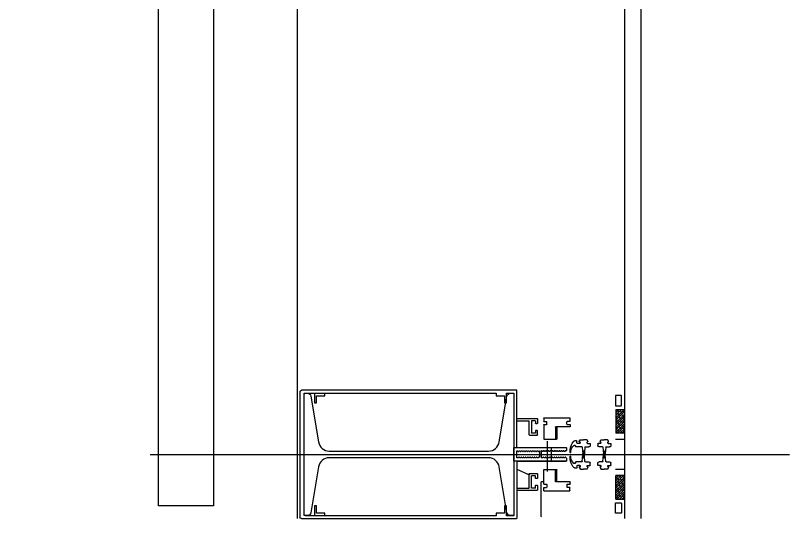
# Model space of a CAD drawing. Header units: metres. Extents: x -6536.4 to -6472.4, y -4878.1 to -4801.3.
# Drawn here: x -6517.053 to -6516.49, y -4832.334 to -4831.968 of the extents above; entities that cross this region are included whole.
import ezdxf

# ---------------------------------------------------------------- set-up
doc = ezdxf.new("R2010")
doc.units = ezdxf.units.M
doc.linetypes.add('CACHE2', pattern=[4.762499999999999, 3.175, -1.5875])
doc.layers.add('A-MURS RIDEAUUX', color=150, linetype='Continuous', lineweight=25)
doc.layers.add('COTE', color=1, linetype='Continuous', lineweight=18)
pattern_1 = [(45, (-9.679368365490518, 18.2487164248696), (-0.0008838834764831844, 0.0008838834764831845), []), (135, (-9.679368365490518, 18.2487164248696), (-0.002651650429449553, 0.0008838834764831846), [0.003125, -0.001875])]

# ---------------------------------------------------------------- blocks, each defined once
blk = doc.blocks.new('A$C6B611F1D')
at = {"layer": 'COTE', "color": 0, "linetype": 'ByBlock', "lineweight": -2}
for p, q in [((-2.173413112699563, 0.6106668003089908), (-2.173413112699563, -1.239333199689554)), ((1.481026446920623, 0.7606668003104459), (-2.023413112699927, 0.7606668003104459)), ((1.631026446920259, -1.239333199689554), (1.631026446920259, 0.6106668003089908)), ((-2.023413112699927, -1.389333199691009), (1.481026446920623, -1.389333199691009))]:
    blk.add_line(p, q, dxfattribs=at)
for centre, start, end in [((-2.023413112699927, 0.6106668003089908), 90, 180), ((1.481026446920623, 0.6106668003089908), 0, 90), ((-2.023413112699927, -1.239333199689554), 179.9999999998957, 270), ((1.481026446920623, -1.239333199689554), 270, 0)]:
    blk.add_arc(centre, 0.15, start, end, dxfattribs=at)
blk = doc.blocks.new('*U130')
at = {"color": 0, "linetype": 'ByBlock'}
blk.add_lwpolyline([(0.04445, 0), (-0.04445, 0), (-0.04445, -0.00254906053850182, 0.3664428773380374), (-0.04244611425406563, -0.004916145982191175), (-0.009046123913700646, -0.01050538750904206, -0.3664428773380373), (-0.00245, -0.01829704376118619), (-0.00245, -0.1341029562388138, -0.3664428773380373), (-0.009046123913700648, -0.1418946124909579), (-0.04244611425406563, -0.1474838540178088, 0.3664428773380373), (-0.04445, -0.1498509394614982), (-0.04445, -0.1524), (0.04445, -0.1524), (0.04445, -0.1498509394614982, 0.3664428773380373), (0.04244611425406563, -0.1474838540178088), (0.009046123913700646, -0.1418946124909579, -0.3664428773380373), (0.00245, -0.1341029562388138), (0.00245, -0.01829704376118619, -0.3664428773380373), (0.009046123913700648, -0.01050538750904206), (0.04244611425406563, -0.004916145982191175, 0.3664428773380374), (0.04445, -0.00254906053850182)], format="xyb", close=True, dxfattribs=at)
blk = doc.blocks.new('profil111')
at = {"linetype": 'ByBlock', "lineweight": -2}
h = blk.add_hatch(dxfattribs=at)
h.set_pattern_fill('ANSI38', color=0, scale=0.01, style=0)
h.set_pattern_definition(pattern_1)
h.paths.add_polyline_path([(-0.03026265827611496, -0.2358430618305647), (-0.03235302280063479, -0.229598194969185), (-0.02027831705709104, -0.229598194969185), (-0.01745828871753474, -0.2358430618305647)])
h.paths.add_polyline_path([(-0.01541692718365084, -0.2358430618305647), (-0.01745828871753474, -0.2358430618305647), (-0.02027831705709104, -0.229598194969185), (-0.01541692718365084, -0.229598194969185)])
h.paths.add_polyline_path([(-0.03026265827611496, -0.2358430618305647), (-0.03261554045366211, -0.2358430618305647), (-0.03261554045366211, -0.229598194969185), (-0.03235302280063479, -0.229598194969185)])
h = blk.add_hatch(dxfattribs=at)
h.set_pattern_fill('ANSI38', color=0, scale=0.01, style=0)
h.set_pattern_definition(pattern_1)
h.paths.add_polyline_path([(0.03026265831886121, -0.2358430618305647), (0.03235302284247155, -0.229598194969185), (0.0202783170989278, -0.229598194969185), (0.0174582887593715, -0.2358430618305647)])
h.paths.add_polyline_path([(0.0154169272254876, -0.2358430618305647), (0.0174582887593715, -0.2358430618305647), (0.0202783170989278, -0.229598194969185), (0.0154169272254876, -0.229598194969185)])
h.paths.add_polyline_path([(0.03026265831886121, -0.2358430618305647), (0.03261554049640836, -0.2358430618305647), (0.03261554049640836, -0.229598194969185), (0.03235302284247155, -0.229598194969185)])
at = {"color": 0, "linetype": 'CACHE2', "lineweight": -2}
blk.add_line((0, 0.1089074787396385), (0, -0.3559027471856098), dxfattribs=at)
at = {"color": 0, "linetype": 'ByBlock', "lineweight": -2}
for p, q in [((-0.04565000000002328, 0), (0.04565000000093278, 0)), ((-0.04665000000477448, -0.1576999999988402), (-0.04664999999931752, -0.0009999999992942321)), ((-0.04464999999981956, -0.003999999999905413), (-0.04465000000527652, -0.1427000000003318)), ((-0.04464999999981956, -0.003999999999905413), (-0.04464999999981956, -0.01049999999941065)), ((0.04365000000143482, -0.002999999999701686), (-0.04364999999961583, -0.002999999999701686)), ((0.04465000000072905, -0.01049999999941065), (0.04465000000072905, -0.003999999999905413)), ((0.04464999999527208, -0.1427000000003318), (0.04465000000072905, -0.003999999999905413)), ((0.0466500000011365, -0.0009999999992942321), (0.04664999998931307, -0.1574999999993452)), ((-0.04464999999981956, -0.01049999999941065), (-0.03744999999980791, -0.01049999999941065)), ((-0.03744999999980791, -0.01049999999941065), (-0.03744999999980791, -0.01199999999971624)), ((0.03745000000071741, -0.01049999999941065), (0.04465000000072905, -0.01049999999941065)), ((0.03745000000071741, -0.01199999999971624), (0.03745000000071741, -0.01049999999941065)), ((-0.0426499999994121, -0.01199999999971624), (-0.0426499999994121, -0.0180000000000291)), ((-0.03744999999980791, -0.01199999999971624), (-0.0426499999994121, -0.01199999999971624)), ((0.04265000000123109, -0.01199999999971624), (0.03745000000071741, -0.01199999999971624)), ((0.04265000000123109, -0.0180000000000291), (0.04265000000123109, -0.01199999999971624)), ((-0.0426499999994121, -0.0180000000000291), (-0.04464999999981956, -0.0180000000000291)), ((0.04465000000072905, -0.0180000000000291), (0.04265000000123109, -0.0180000000000291)), ((-0.04465000000527652, -0.1427000000003318), (-0.04265000000486907, -0.1427000000003318)), ((-0.04265000000486907, -0.1427000000003318), (-0.04265000000486907, -0.1486999999997352)), ((0.04264999999577412, -0.1486999999997352), (0.04264999999577412, -0.1427000000003318)), ((0.04264999999577412, -0.1427000000003318), (0.04464999999527208, -0.1427000000003318)), ((-0.03745000000526488, -0.1502000000000407), (-0.04465000000527652, -0.1502000000000407)), ((-0.04465000000527652, -0.1502000000000407), (-0.04465000000527652, -0.1552000000001499)), ((-0.04265000000486907, -0.1486999999997352), (-0.03745000000526488, -0.1486999999997352)), ((-0.03745000000526488, -0.1486999999997352), (-0.03745000000526488, -0.1502000000000407)), ((0.03744999999526044, -0.1502000000000407), (0.03744999999526044, -0.1486999999997352)), ((0.03744999999526044, -0.1486999999997352), (0.04264999999577412, -0.1486999999997352)), ((0.04464999999527208, -0.1502000000000407), (0.03744999999526044, -0.1502000000000407)), ((0.04464999999527208, -0.1552000000001499), (0.04464999999527208, -0.1502000000000407)), ((-0.04445000000487198, -0.1553999999996449), (0.04444999999577703, -0.1553999999996449)), ((-0.005200000005061156, -0.1576999999997497), (-0.04665000000477448, -0.1576999999988402)), ((-0.0260000000052969, -0.1579000000001543), (-0.0260000000052969, -0.1724999999996726)), ((-0.02450000000499131, -0.1579000000001543), (-0.02450000000499131, -0.1665000000002692)), ((-0.005000000004656613, -0.1579000000001543), (-0.005000000004656613, -0.1935000000003129)), ((-0.002600000004349567, -0.1579000000001543), (-0.002600000004349567, -0.1584999999995489)), ((-0.002600000004349567, -0.1584999999995489), (-0.002300000004652247, -0.1584999999995489)), ((-0.002600000004349567, -0.1593000000002576), (-0.002600000004349567, -0.1601000000000568)), ((-0.002300000004652247, -0.1593000000002576), (-0.002600000004349567, -0.1593000000002576)), ((-0.002600000004349567, -0.1601000000000568), (-0.002300000004652247, -0.1601000000000568)), ((-0.002600000004349567, -0.1608999999998559), (-0.002600000004349567, -0.1616999999996551)), ((-0.002300000004652247, -0.1608999999998559), (-0.002600000004349567, -0.1608999999998559)), ((-0.002600000004349567, -0.1616999999996551), (-0.002300000004652247, -0.1616999999996551)), ((-0.002600000004349567, -0.1624999999994543), (-0.002600000004349567, -0.163300000000163)), ((-0.002300000004652247, -0.1624999999994543), (-0.002600000004349567, -0.1624999999994543)), ((0.002399999994850077, -0.1576999999997497), (-0.002400000004854519, -0.1576999999997497)), ((-0.002100000005157199, -0.1586999999999534), (-0.002100000005157199, -0.159099999999853)), ((-0.002100000005157199, -0.1602999999995518), (-0.002100000005157199, -0.1606999999994514)), ((-0.002100000005157199, -0.1619000000000597), (-0.002100000005157199, -0.1622999999999593)), ((0.002099999995152757, -0.1594999999997526), (0.002099999995152757, -0.159099999999853)), ((0.002099999995152757, -0.1611000000002605), (0.002099999995152757, -0.1606999999994514)), ((0.002099999995152757, -0.1626999999998588), (0.002099999995152757, -0.1622999999999593)), ((0.0022999999955573, -0.1588999999994485), (0.00259999999525462, -0.1588999999994485)), ((0.00259999999525462, -0.1597000000001572), (0.0022999999955573, -0.1597000000001572)), ((0.0022999999955573, -0.1604999999999563), (0.00259999999525462, -0.1604999999999563)), ((0.00259999999525462, -0.1612999999997555), (0.0022999999955573, -0.1612999999997555)), ((0.0022999999955573, -0.1620999999995547), (0.00259999999525462, -0.1620999999995547)), ((0.00259999999525462, -0.1629000000002634), (0.0022999999955573, -0.1629000000002634)), ((0.00259999999525462, -0.1588999999994485), (0.00259999999525462, -0.1579000000001543)), ((0.00259999999525462, -0.1604999999999563), (0.00259999999525462, -0.1597000000001572)), ((0.00259999999525462, -0.1620999999995547), (0.00259999999525462, -0.1612999999997555)), ((0.00259999999525462, -0.1637000000000626), (0.00259999999525462, -0.1629000000002634)), ((0.004999999995561666, -0.1579000000001543), (0.004999999995561666, -0.1935000000003129)), ((0.004999999995561666, -0.1934999999994034), (0.004999999995561666, -0.1579019154369234)), ((0.005199999995056714, -0.1576999999997497), (0.04644999998890853, -0.1576999999997497)), ((0.005199999995966209, -0.1577019154365189), (0.01087087668292952, -0.1577019154365189)), ((0.01487500990970148, -0.1664187723063151), (0.01105363899296208, -0.1578206877429693)), ((0.02449999999407737, -0.1577000000006592), (0.02449999999498687, -0.1664999999993597)), ((0.02599999999438296, -0.1577000000006592), (0.02599999999529246, -0.1724999999987631)), ((-0.02450000000499131, -0.1710000000002765), (-0.02450000000499131, -0.1683999999995649)), ((-0.01420000000507571, -0.1666999999997643), (-0.02430000000458676, -0.1666999999997643)), ((-0.02430000000458676, -0.1682000000000698), (-0.0157000000044718, -0.1682000000000698)), ((-0.01550000000497676, -0.1710000000002765), (-0.01550000000497676, -0.1683999999995649)), ((-0.01400000000467116, -0.1669000000001688), (-0.01400000000467116, -0.1724999999996726)), ((-0.002600000004349567, -0.163300000000163), (-0.002300000004652247, -0.163300000000163)), ((-0.002600000004349567, -0.1640999999999622), (-0.002600000004349567, -0.1648999999997613)), ((-0.002300000004652247, -0.1640999999999622), (-0.002600000004349567, -0.1640999999999622)), ((-0.002600000004349567, -0.1648999999997613), (-0.002300000004652247, -0.1648999999997613)), ((-0.002600000004349567, -0.1656999999995605), (-0.002600000004349567, -0.1665000000002692)), ((-0.002300000004652247, -0.1656999999995605), (-0.002600000004349567, -0.1656999999995605)), ((-0.002600000004349567, -0.1665000000002692), (-0.002300000004652247, -0.1665000000002692)), ((-0.002600000004349567, -0.1673000000000684), (-0.002600000004349567, -0.1680999999998676)), ((-0.002300000004652247, -0.1673000000000684), (-0.002600000004349567, -0.1673000000000684)), ((-0.002600000004349567, -0.1680999999998676), (-0.002300000004652247, -0.1680999999998676)), ((-0.002100000005157199, -0.163499999999658), (-0.002100000005157199, -0.1638999999995576)), ((-0.002100000005157199, -0.1651000000001659), (-0.002100000005157199, -0.1655000000000655)), ((-0.002100000005157199, -0.1666999999997643), (-0.002100000005157199, -0.1670999999996639)), ((-0.002100000005157199, -0.1683000000002721), (-0.002100000005157199, -0.1687000000001717)), ((0.002099999995152757, -0.1642999999994572), (0.002099999995152757, -0.1638999999995576)), ((0.002099999995152757, -0.1658999999999651), (0.002099999995152757, -0.1655000000000655)), ((0.002099999995152757, -0.1674999999995634), (0.002099999995152757, -0.1670999999996639)), ((0.002099999995152757, -0.1691000000000713), (0.002099999995152757, -0.1687000000001717)), ((0.0022999999955573, -0.1637000000000626), (0.00259999999525462, -0.1637000000000626)), ((0.00259999999525462, -0.1644999999998618), (0.0022999999955573, -0.1644999999998618)), ((0.0022999999955573, -0.1652999999996609), (0.00259999999525462, -0.1652999999996609)), ((0.00259999999525462, -0.1660999999994601), (0.0022999999955573, -0.1660999999994601)), ((0.0022999999955573, -0.1669000000001688), (0.00259999999525462, -0.1669000000001688)), ((0.00259999999525462, -0.167699999999968), (0.0022999999955573, -0.167699999999968)), ((0.0022999999955573, -0.1684999999997672), (0.00259999999525462, -0.1684999999997672)), ((0.00259999999525462, -0.1652999999996609), (0.00259999999525462, -0.1644999999998618)), ((0.00259999999525462, -0.1669000000001688), (0.00259999999525462, -0.1660999999994601)), ((0.00259999999525462, -0.1684999999997672), (0.00259999999525462, -0.167699999999968)), ((0.01379999999517167, -0.1669000000001688), (0.01379999999517167, -0.1727000000000771)), ((0.01399999999557622, -0.1666999999997643), (0.01469224759966892, -0.1666999999997643)), ((0.01399999999557622, -0.1669000000001688), (0.01399999999557622, -0.1724999999996726)), ((0.02429999999549182, -0.1666999999997643), (0.01419999999507127, -0.1666999999997643)), ((0.01549999999497231, -0.1710000000002765), (0.01549999999497231, -0.1683999999995649)), ((0.02429999999549182, -0.1682000000000698), (0.01569999999537686, -0.1682000000000698)), ((0.02449999999498687, -0.1710000000002765), (0.02449999999498687, -0.1683999999995649)), ((-0.02580000000489235, -0.1727000000000771), (-0.0227000000049884, -0.1727000000000771)), ((-0.02430000000458676, -0.1711999999997715), (-0.0227000000049884, -0.1711999999997715)), ((-0.02250000000458385, -0.1714000000001761), (-0.02250000000458385, -0.1724999999996726)), ((-0.01750000000447471, -0.1724999999996726), (-0.01750000000447471, -0.1714000000001761)), ((-0.01730000000497967, -0.1711999999997715), (-0.0157000000044718, -0.1711999999997715)), ((-0.01420000000507571, -0.1727000000000771), (-0.01730000000497967, -0.1727000000000771)), ((-0.002300000004652247, -0.1688999999996668), (-0.002600000004349567, -0.1688999999996668)), ((-0.002600000004349567, -0.1688999999996668), (-0.002600000004349567, -0.1696999999994659)), ((-0.002600000004349567, -0.1696999999994659), (-0.002300000004652247, -0.1696999999994659)), ((-0.002300000004652247, -0.1705000000001746), (-0.002600000004349567, -0.1705000000001746)), ((-0.002600000004349567, -0.1705000000001746), (-0.002600000004349567, -0.1712999999999738)), ((-0.002600000004349567, -0.1712999999999738), (-0.002300000004652247, -0.1712999999999738)), ((-0.002300000004652247, -0.172099999999773), (-0.002600000004349567, -0.172099999999773)), ((-0.002600000004349567, -0.172099999999773), (-0.002600000004349567, -0.1728999999995722)), ((-0.002600000004349567, -0.1728999999995722), (-0.002300000004652247, -0.1728999999995722)), ((-0.002300000004652247, -0.1737000000002809), (-0.002600000004349567, -0.1737000000002809)), ((-0.002600000004349567, -0.1737000000002809), (-0.002600000004349567, -0.1739999999999782)), ((-0.002400000004854519, -0.1741999999994732), (0.001899999994748214, -0.1741999999994732)), ((-0.002100000005157199, -0.1698999999998705), (-0.002100000005157199, -0.1702999999997701)), ((-0.002100000005157199, -0.1714999999994689), (-0.002100000005157199, -0.1719000000002779)), ((-0.002100000005157199, -0.1730999999999767), (-0.002100000005157199, -0.1734999999998763)), ((0.002099999995152757, -0.1706999999996697), (0.002099999995152757, -0.1702999999997701)), ((0.002099999995152757, -0.1723000000001775), (0.002099999995152757, -0.1719000000002779)), ((0.002099999995152757, -0.1739999999999782), (0.002099999995152757, -0.1734999999998763)), ((0.00259999999525462, -0.1692999999995664), (0.0022999999955573, -0.1692999999995664)), ((0.0022999999955573, -0.170100000000275), (0.00259999999525462, -0.170100000000275)), ((0.00259999999525462, -0.1709000000000742), (0.0022999999955573, -0.1709000000000742)), ((0.0022999999955573, -0.1716999999998734), (0.00259999999525462, -0.1716999999998734)), ((0.00259999999525462, -0.1724999999996726), (0.0022999999955573, -0.1724999999996726)), ((0.0022999999955573, -0.1732999999994718), (0.00259999999525462, -0.1732999999994718)), ((0.00259999999525462, -0.170100000000275), (0.00259999999525462, -0.1692999999995664)), ((0.00259999999525462, -0.1716999999998734), (0.00259999999525462, -0.1709000000000742)), ((0.00259999999525462, -0.1732999999994718), (0.00259999999525462, -0.1724999999996726)), ((0.01419999999507127, -0.1727000000000771), (0.01729999999497522, -0.1727000000000771)), ((0.01729999999497522, -0.1711999999997715), (0.01569999999537686, -0.1711999999997715)), ((0.01749999999537977, -0.1724999999996726), (0.01749999999537977, -0.1714000000001761)), ((0.02249999999548891, -0.1714000000001761), (0.02249999999548891, -0.1724999999996726)), ((0.02429999999549182, -0.1711999999997715), (0.02269999999498395, -0.1711999999997715)), ((0.02269999999498395, -0.1727000000000771), (0.02579999999488791, -0.1727000000000771)), ((-0.02650000000448927, -0.1773999999995794), (-0.02650000000448927, -0.196100000000115)), ((-0.02630000000408472, -0.1772000000000844), (-0.02420000000438449, -0.1772000000000844)), ((-0.02400000000488944, -0.1773999999995794), (-0.02400000000488944, -0.1791999999995824)), ((-0.02190000000427972, -0.1793999999999869), (-0.0238000000044849, -0.1793999999999869)), ((-0.02170000000478467, -0.1773999999995794), (-0.02170000000478467, -0.1791999999995824)), ((-0.02150000000438013, -0.1772000000000844), (-0.01120000000446453, -0.1772000000000844)), ((-0.01100000000405998, -0.1773999999995794), (-0.01100000000405998, -0.1865499999994427)), ((0.01238148510128667, -0.1798499999995329), (-0.00951022178196581, -0.1798499999995329)), ((-0.002600000004349567, -0.1760999999996784), (-0.002600000004349567, -0.1755000000002838)), ((-0.002600000004349567, -0.1760999999996784), (-0.002300000004652247, -0.1760999999996784)), ((-0.002600000004349567, -0.1777000000001863), (-0.002600000004349567, -0.1768999999994776)), ((-0.002600000004349567, -0.1768999999994776), (-0.002300000004652247, -0.1768999999994776)), ((-0.002300000004652247, -0.1777000000001863), (-0.002600000004349567, -0.1777000000001863)), ((-0.002600000004349567, -0.1792999999997846), (-0.002600000004349567, -0.1784999999999854)), ((-0.002600000004349567, -0.1784999999999854), (-0.002300000004652247, -0.1784999999999854)), ((-0.002600000004349567, -0.1792999999997846), (-0.002300000004652247, -0.1792999999997846)), ((-0.002400000004854519, -0.1752999999998792), (0.002399999994850077, -0.1752999999998792)), ((-0.002100000005157199, -0.1766999999999825), (-0.002100000005157199, -0.1763000000000829)), ((-0.002100000005157199, -0.1782999999995809), (-0.002100000005157199, -0.1778999999996813)), ((-0.002100000005157199, -0.1799000000000888), (-0.002100000005157199, -0.1795000000001892)), ((0.002099999995152757, -0.1770999999998821), (0.002099999995152757, -0.1766999999999825)), ((0.002099999995152757, -0.1786999999994805), (0.002099999995152757, -0.1782999999995809)), ((0.002099999995152757, -0.1802999999999884), (0.002099999995152757, -0.1799000000000888)), ((0.00259999999525462, -0.176499999999578), (0.0022999999955573, -0.176499999999578)), ((0.00259999999525462, -0.1773000000002867), (0.0022999999955573, -0.1773000000002867)), ((0.0022999999955573, -0.1781000000000859), (0.00259999999525462, -0.1781000000000859)), ((0.00259999999525462, -0.178899999999885), (0.0022999999955573, -0.178899999999885)), ((0.00259999999525462, -0.1796999999996842), (0.0022999999955573, -0.1796999999996842)), ((0.00259999999525462, -0.176499999999578), (0.00259999999525462, -0.1755000000002838)), ((0.00259999999525462, -0.1781000000000859), (0.00259999999525462, -0.1773000000002867)), ((0.00259999999525462, -0.1796999999996842), (0.00259999999525462, -0.178899999999885)), ((0.01099999999587453, -0.1773999999995794), (0.01099999999587453, -0.1865499999994427)), ((0.02149999999528518, -0.1772000000000844), (0.01119999999536958, -0.1772000000000844)), ((0.01999999999588908, -0.1766999999999825), (0.01999999999588908, -0.1754999999993743)), ((0.04509999999572756, -0.1752999999998792), (0.02019999999538413, -0.1752999999998792)), ((0.02169999999568972, -0.1773999999995794), (0.02169999999568972, -0.1791999999995824)), ((0.02189999999518477, -0.1793999999999869), (0.02379999999538995, -0.1793999999999869)), ((0.0239999999957945, -0.1773999999995794), (0.0239999999957945, -0.1791999999995824)), ((0.02629999999589927, -0.1772000000000844), (0.02419999999528955, -0.1772000000000844)), ((0.02649999999539432, -0.1773999999995794), (0.02649999999539432, -0.196100000000115)), ((-0.002600000004349567, -0.1809000000002925), (-0.002600000004349567, -0.1800999999995838)), ((-0.002600000004349567, -0.1800999999995838), (-0.002300000004652247, -0.1800999999995838)), ((-0.002300000004652247, -0.1809000000002925), (-0.002600000004349567, -0.1809000000002925)), ((-0.002600000004349567, -0.1824999999998909), (-0.002600000004349567, -0.1817000000000917)), ((-0.002600000004349567, -0.1817000000000917), (-0.002300000004652247, -0.1817000000000917)), ((-0.002600000004349567, -0.1824999999998909), (-0.002300000004652247, -0.1824999999998909)), ((-0.002600000004349567, -0.1840999999994892), (-0.002600000004349567, -0.18329999999969)), ((-0.002600000004349567, -0.18329999999969), (-0.002300000004652247, -0.18329999999969)), ((-0.002300000004652247, -0.1840999999994892), (-0.002600000004349567, -0.1840999999994892)), ((-0.002600000004349567, -0.1856999999999971), (-0.002600000004349567, -0.1849000000001979)), ((-0.002600000004349567, -0.1849000000001979), (-0.002300000004652247, -0.1849000000001979)), ((-0.002600000004349567, -0.1856999999999971), (-0.002300000004652247, -0.1856999999999971)), ((-0.002100000005157199, -0.1814999999996871), (-0.002100000005157199, -0.1810999999997875)), ((-0.002100000005157199, -0.183100000000195), (-0.002100000005157199, -0.1827000000002954)), ((-0.002100000005157199, -0.1846999999997934), (-0.002100000005157199, -0.1842999999998938)), ((0.002099999995152757, -0.1818999999995867), (0.002099999995152757, -0.1814999999996871)), ((0.002099999995152757, -0.1835000000000946), (0.002099999995152757, -0.183100000000195)), ((0.002099999995152757, -0.185099999999693), (0.002099999995152757, -0.1846999999997934)), ((0.00259999999525462, -0.1804999999994834), (0.0022999999955573, -0.1804999999994834)), ((0.0022999999955573, -0.1813000000001921), (0.00259999999525462, -0.1813000000001921)), ((0.00259999999525462, -0.1820999999999913), (0.0022999999955573, -0.1820999999999913)), ((0.00259999999525462, -0.1828999999997905), (0.0022999999955573, -0.1828999999997905)), ((0.00259999999525462, -0.1836999999995896), (0.0022999999955573, -0.1836999999995896)), ((0.0022999999955573, -0.1845000000002983), (0.00259999999525462, -0.1845000000002983)), ((0.00259999999525462, -0.1853000000000975), (0.0022999999955573, -0.1853000000000975)), ((0.00259999999525462, -0.1813000000001921), (0.00259999999525462, -0.1804999999994834)), ((0.00259999999525462, -0.1828999999997905), (0.00259999999525462, -0.1820999999999913)), ((0.00259999999525462, -0.1845000000002983), (0.00259999999525462, -0.1836999999995896)), ((0.00259999999525462, -0.1860999999998967), (0.00259999999525462, -0.1853000000000975)), ((-0.02000000000407454, -0.1869499999993423), (-0.02000000000407454, -0.185950000000048)), ((-0.02000000000407454, -0.1962855270994623), (-0.02000000000407454, -0.1869499999993423)), ((-0.01980000000457949, -0.1857499999996435), (-0.01100000000405998, -0.1857499999996435)), ((-0.01980000000457949, -0.1867499999998472), (-0.01120000000446453, -0.1867499999998472)), ((-0.002600000004349567, -0.1872999999995955), (-0.002600000004349567, -0.1864999999997963)), ((-0.002600000004349567, -0.1864999999997963), (-0.002300000004652247, -0.1864999999997963)), ((-0.002300000004652247, -0.1872999999995955), (-0.002600000004349567, -0.1872999999995955)), ((-0.002600000004349567, -0.1889000000001033), (-0.002600000004349567, -0.1881000000003041)), ((-0.002600000004349567, -0.1881000000003041), (-0.002300000004652247, -0.1881000000003041)), ((-0.002600000004349567, -0.1889000000001033), (-0.002300000004652247, -0.1889000000001033)), ((-0.002600000004349567, -0.1904999999997017), (-0.002600000004349567, -0.1896999999999025)), ((-0.002600000004349567, -0.1896999999999025), (-0.002300000004652247, -0.1896999999999025)), ((-0.002300000004652247, -0.1904999999997017), (-0.002600000004349567, -0.1904999999997017)), ((-0.002600000004349567, -0.1921000000002095), (-0.002600000004349567, -0.1912999999995009)), ((-0.002600000004349567, -0.1912999999995009), (-0.002300000004652247, -0.1912999999995009)), ((-0.002100000005157199, -0.1863000000003012), (-0.002100000005157199, -0.1858999999994921)), ((-0.002100000005157199, -0.1878999999998996), (-0.002100000005157199, -0.1875)), ((-0.002100000005157199, -0.189499999999498), (-0.002100000005157199, -0.1890999999995984)), ((-0.002100000005157199, -0.1911000000000058), (-0.002100000005157199, -0.1907000000001062)), ((0.002099999995152757, -0.1867000000002008), (0.002099999995152757, -0.1863000000003012)), ((0.002099999995152757, -0.1882999999997992), (0.002099999995152757, -0.1878999999998996)), ((0.002099999995152757, -0.189900000000307), (0.002099999995152757, -0.189499999999498)), ((0.002099999995152757, -0.1914999999999054), (0.002099999995152757, -0.1911000000000058)), ((0.00259999999525462, -0.1860999999998967), (0.0022999999955573, -0.1860999999998967)), ((0.00259999999525462, -0.1868999999996959), (0.0022999999955573, -0.1868999999996959)), ((0.0022999999955573, -0.187699999999495), (0.00259999999525462, -0.187699999999495)), ((0.00259999999525462, -0.1885000000002037), (0.0022999999955573, -0.1885000000002037)), ((0.00259999999525462, -0.1893000000000029), (0.0022999999955573, -0.1893000000000029)), ((0.00259999999525462, -0.1900999999998021), (0.0022999999955573, -0.1900999999998021)), ((0.0022999999955573, -0.1908999999996013), (0.00259999999525462, -0.1908999999996013)), ((0.00259999999525462, -0.187699999999495), (0.00259999999525462, -0.1868999999996959)), ((0.00259999999525462, -0.1893000000000029), (0.00259999999525462, -0.1885000000002037)), ((0.00259999999525462, -0.1908999999996013), (0.00259999999525462, -0.1900999999998021)), ((0.01979999999548454, -0.1857499999996435), (0.01099999999587453, -0.1857499999996435)), ((0.01979999999548454, -0.1867499999998472), (0.01119999999536958, -0.1867499999998472)), ((0.01999999999588908, -0.1869499999993423), (0.01999999999588908, -0.185950000000048)), ((0.01999999999588908, -0.1962855270994623), (0.01999999999588908, -0.1869499999993423)), ((-0.02630000000408472, -0.19629999999961), (-0.02420000000438449, -0.19629999999961)), ((-0.02400000000488944, -0.196100000000115), (-0.02400000000488944, -0.194300000000112)), ((-0.02190000000427972, -0.1940999999997075), (-0.0238000000044849, -0.1940999999997075)), ((-0.02170000000478467, -0.194300000000112), (-0.02170000000478467, -0.1962855270994623)), ((-0.02150000000438013, -0.1964855270998669), (-0.02020000000447908, -0.1964855270998669)), ((-0.004800000005161564, -0.1936999999998079), (-0.002800000004754111, -0.1936999999998079)), ((-0.002600000004349567, -0.1921000000002095), (-0.002300000004652247, -0.1921000000002095)), ((-0.002600000004349567, -0.1935000000003129), (-0.002600000004349567, -0.1929000000000087)), ((-0.002600000004349567, -0.1929000000000087), (-0.002300000004652247, -0.1929000000000087)), ((-0.002100000005157199, -0.1926999999996042), (-0.002100000005157199, -0.1922999999997046)), ((0.002099999995152757, -0.1930999999995038), (0.002099999995152757, -0.1926999999996042)), ((0.00259999999525462, -0.19170000000031), (0.0022999999955573, -0.19170000000031)), ((0.00259999999525462, -0.1925000000001091), (0.0022999999955573, -0.1925000000001091)), ((0.00259999999525462, -0.1932999999999083), (0.0022999999955573, -0.1932999999999083)), ((0.00259999999525462, -0.1925000000001091), (0.00259999999525462, -0.19170000000031)), ((0.00259999999525462, -0.1935000000003129), (0.00259999999525462, -0.1932999999999083)), ((0.002799999994749669, -0.1936999999998079), (0.004799999995157123, -0.1936999999998079)), ((0.02149999999528518, -0.1964855270998669), (0.02019999999538413, -0.1964855270998669)), ((0.02169999999568972, -0.194300000000112), (0.02169999999568972, -0.1962855270994623)), ((0.02189999999518477, -0.1940999999997075), (0.02379999999538995, -0.1940999999997075)), ((0.0239999999957945, -0.196100000000115), (0.0239999999957945, -0.194300000000112)), ((0.02629999999589927, -0.19629999999961), (0.02419999999528955, -0.19629999999961)), ((-0.009978833844797919, -0.2010533193988522), (-0.009978833844797919, -0.1998956244660803)), ((-0.00827010632656311, -0.2013533193985495), (-0.009678833844191104, -0.2013533193985495)), ((-0.007970106326865789, -0.2033861727286421), (-0.007970106326865789, -0.2016533193982468)), ((-0.005470106326356472, -0.2049090555601651), (-0.005470106326356472, -0.2006454833517637)), ((0.005470106317261525, -0.2049090555601651), (0.005470106317261525, -0.2006454833517637)), ((0.005470106317261525, -0.2049090555601651), (0.005470106317261525, -0.2006454833517637)), ((0.007970106317770842, -0.2033861727286421), (0.007970106317770842, -0.2016533193982468)), ((0.007970106317770842, -0.2033861727286421), (0.007970106317770842, -0.2016533193982468)), ((0.008270106317468162, -0.2013533193985495), (0.009678833835096157, -0.2013533193985495)), ((0.008270106317468162, -0.2013533193985495), (0.009678833835096157, -0.2013533193985495)), ((0.009978833835702972, -0.2010533193988522), (0.009978833835702972, -0.1998956244660803)), ((0.009978833835702972, -0.2010533193988522), (0.009978833835702972, -0.1998956244660803)), ((-0.01069623733383196, -0.2038662391378239), (-0.01069623733383196, -0.2061861727288488)), ((-0.01069623733383196, -0.2085061063198737), (-0.01069623733383196, -0.2061861727288488)), ((-0.00932002838999324, -0.2030473650102067), (-0.01053732763375592, -0.2036014873165186)), ((-0.00902596819014434, -0.2033861727286421), (-0.00902596819014434, -0.2032238662250165)), ((-0.00827010632656311, -0.2036861727292489), (-0.008725968189537525, -0.2036861727292489)), ((-0.005470106326356472, -0.2074632898993514), (-0.005470106326356472, -0.2099816896325137)), ((-0.005193859124119626, -0.2052081137562709), (0.002126988573763811, -0.205789574550181)), ((-0.005193859122300637, -0.2071642317032456), (0.002126988573763811, -0.2065827709566292)), ((0.005193859115934174, -0.2052081137562709), (-0.002126988582858758, -0.205789574550181)), ((0.005193859114115185, -0.2071642317032456), (-0.002126988582858758, -0.2065827709566292)), ((0.005470106317261525, -0.2074632898993514), (0.005470106317261525, -0.2099816896325137)), ((0.005470106317261525, -0.2074632898993514), (0.005470106317261525, -0.2099816896325137)), ((0.008270106317468162, -0.2036861727292489), (0.008725968180442578, -0.2036861727292489)), ((0.008270106317468162, -0.2036861727292489), (0.008725968180442578, -0.2036861727292489)), ((0.009025968181049393, -0.2033861727286421), (0.009025968181049393, -0.2032238662250165)), ((0.009025968181049393, -0.2033861727286421), (0.009025968181049393, -0.2032238662250165)), ((0.009320028380898293, -0.2030473650102067), (0.01053732762466097, -0.2036014873165186)), ((0.009320028380898293, -0.2030473650102067), (0.01053732762466097, -0.2036014873165186)), ((0.01069623732473701, -0.2038662391378239), (0.01069623732473701, -0.2061861727288488)), ((0.01069623732473701, -0.2038662391378239), (0.01069623732473701, -0.2061861727288488)), ((0.01069623732473701, -0.2085061063198737), (0.01069623732473701, -0.2061861727288488)), ((0.01069623732473701, -0.2085061063198737), (0.01069623732473701, -0.2061861727288488)), ((-0.00932002838999324, -0.2093249804474908), (-0.01053732763375592, -0.2087708581411789)), ((-0.00902596819014434, -0.2089861727290554), (-0.00902596819014434, -0.2091484792335905)), ((-0.00827010632656311, -0.2086861727293581), (-0.008725968189537525, -0.2086861727293581)), ((-0.007970106326865789, -0.2089861727290554), (-0.007970106326865789, -0.2107816896323129)), ((-0.007770106326461246, -0.210981689631808), (-0.006470106326560199, -0.210981689631808)), ((0.007770106317366299, -0.210981689631808), (0.006470106317465252, -0.210981689631808)), ((0.007770106317366299, -0.210981689631808), (0.006470106317465252, -0.210981689631808)), ((0.007970106317770842, -0.2089861727290554), (0.007970106317770842, -0.2107816896323129)), ((0.007970106317770842, -0.2089861727290554), (0.007970106317770842, -0.2107816896323129)), ((0.008270106317468162, -0.2086861727293581), (0.008725968180442578, -0.2086861727293581)), ((0.008270106317468162, -0.2086861727293581), (0.008725968180442578, -0.2086861727293581)), ((0.009025968181049393, -0.2089861727290554), (0.009025968181049393, -0.2091484792335905)), ((0.009025968181049393, -0.2089861727290554), (0.009025968181049393, -0.2091484792335905)), ((0.009320028380898293, -0.2093249804474908), (0.01053732762466097, -0.2087708581411789)), ((0.009320028380898293, -0.2093249804474908), (0.01053732762466097, -0.2087708581411789)), ((-0.01069623733383196, -0.2189466075751625), (-0.01069623733383196, -0.2212665411661874)), ((-0.00932002838999324, -0.2181277334475453), (-0.01053732763375592, -0.2186818557538572)), ((-0.00902596819014434, -0.2184665411659807), (-0.00902596819014434, -0.2183042346614457)), ((-0.00827010632656311, -0.2187665411656781), (-0.008725968189537525, -0.2187665411656781)), ((-0.007970106326865789, -0.2184665411659807), (-0.007970106326865789, -0.2167710243120382)), ((-0.007670106326258974, -0.2164710243114314), (-0.006470106326560199, -0.2164710243114314)), ((-0.005470106326356472, -0.2199894239975038), (-0.005470106326356472, -0.2174710243116351)), ((-0.005470106326356472, -0.219989424043888), (-0.005470106326356472, -0.2174710243116351)), ((0.005470106317261525, -0.2199894239975038), (0.005470106317261525, -0.2174710243116351)), ((0.005470106317261525, -0.219989424043888), (0.005470106317261525, -0.2174710243116351)), ((0.005470106317261525, -0.2199894239975038), (0.005470106317261525, -0.2174710243116351)), ((0.005470106317261525, -0.219989424043888), (0.005470106317261525, -0.2174710243116351)), ((0.007670106318073522, -0.2164710243114314), (0.006470106317465252, -0.2164710243114314)), ((0.007670106318073522, -0.2164710243114314), (0.006470106317465252, -0.2164710243114314)), ((0.007970106317770842, -0.2184665411659807), (0.007970106317770842, -0.2167710243120382)), ((0.007970106317770842, -0.2184665411659807), (0.007970106317770842, -0.2167710243120382)), ((0.008270106317468162, -0.2187665411656781), (0.008725968180442578, -0.2187665411656781)), ((0.008270106317468162, -0.2187665411656781), (0.008725968180442578, -0.2187665411656781)), ((0.009025968181049393, -0.2184665411659807), (0.009025968181049393, -0.2183042346614457)), ((0.009025968181049393, -0.2184665411659807), (0.009025968181049393, -0.2183042346614457)), ((0.009320028380898293, -0.2181277334475453), (0.01053732762466097, -0.2186818557538572)), ((0.009320028380898293, -0.2181277334475453), (0.01053732762466097, -0.2186818557538572)), ((0.01069623732473701, -0.2189466075751625), (0.01069623732473701, -0.2212665411661874)), ((0.01069623732473701, -0.2189466075751625), (0.01069623732473701, -0.2212665411661874)), ((-0.01069623733383196, -0.2235864747572123), (-0.01069623733383196, -0.2212665411661874)), ((-0.00932002838999324, -0.2244053488848294), (-0.01053732763375592, -0.2238512265785175)), ((-0.00902596819014434, -0.224066541166394), (-0.00902596819014434, -0.2242288476700196)), ((-0.00827010632656311, -0.2237665411657872), (-0.008725968189537525, -0.2237665411657872)), ((-0.007970106326865789, -0.224066541166394), (-0.007970106326865789, -0.2258620580696515)), ((-0.005470106326356472, -0.22254365833669), (-0.005470106326356472, -0.2250620580689429)), ((-0.005193859124119626, -0.2202884821936095), (0.002126988573763811, -0.2208699429875196)), ((-0.005193859122300637, -0.2222446001405842), (0.002126988573763811, -0.2216631393930584)), ((0.005193859115934174, -0.2202884821936095), (-0.002126988582858758, -0.2208699429875196)), ((0.005193859114115185, -0.2222446001405842), (-0.002126988582858758, -0.2216631393930584)), ((0.005470106317261525, -0.22254365833669), (0.005470106317261525, -0.2250620580689429)), ((0.005470106317261525, -0.22254365833669), (0.005470106317261525, -0.2250620580689429)), ((0.007970106317770842, -0.224066541166394), (0.007970106317770842, -0.2257620580694493)), ((0.007970106317770842, -0.224066541166394), (0.007970106317770842, -0.2258620580696515)), ((0.008270106317468162, -0.2237665411657872), (0.008725968180442578, -0.2237665411657872)), ((0.008270106317468162, -0.2237665411657872), (0.008725968180442578, -0.2237665411657872)), ((0.009025968181049393, -0.224066541166394), (0.009025968181049393, -0.2242288476700196)), ((0.009025968181049393, -0.224066541166394), (0.009025968181049393, -0.2242288476700196)), ((0.009320028380898293, -0.2244053488848294), (0.01053732762466097, -0.2238512265785175)), ((0.009320028380898293, -0.2244053488848294), (0.01053732762466097, -0.2238512265785175)), ((0.01069623732473701, -0.2235864747572123), (0.01069623732473701, -0.2212665411661874)), ((0.01069623732473701, -0.2235864747572123), (0.01069623732473701, -0.2212665411661874)), ((-0.03261554047912796, -0.2295981949455381), (-0.03261554047912796, -0.2358981949455483)), ((-0.03261554047912796, -0.2295981949455381), (-0.01541692720911669, -0.2295981949455381)), ((-0.01541692720911669, -0.2358981949455483), (-0.01541692720911669, -0.2295981949455381)), ((-0.0108735286312367, -0.2358981949455483), (-0.0108735286312367, -0.2293981949460431)), ((-0.007770106326461246, -0.2260620580691466), (-0.006470106326560199, -0.2260620580691466)), ((0.007670106318073522, -0.2260620580691466), (0.006470106317465252, -0.2260620580691466)), ((0.007770106317366299, -0.2260620580691466), (0.006470106317465252, -0.2260620580691466)), ((0.01087352862214175, -0.2358981949455483), (0.01087352862214175, -0.2293981949460431)), ((0.03261554047094251, -0.2295981949455381), (0.01541692720002175, -0.2295981949455381)), ((0.01541692720002175, -0.2358981949455483), (0.01541692720002175, -0.2295981949455381)), ((0.03261554047094251, -0.2295981949455381), (0.03261554047094251, -0.2358981949455483))]:
    blk.add_line(p, q, dxfattribs=at)
at = {"color": 0, "linetype": 'ByBlock', "lineweight": -2, "ltscale": 10}
blk.add_lwpolyline([(0.004996849595045205, -0.1553999999996449), (-0.005003150405173074, -0.1553999999996449), (-0.005003150405173074, -0.1826999999593681), (0.004996849595045205, -0.1826999999593681)], close=True, dxfattribs=at)
at = {"color": 0, "linetype": 'ByBlock', "lineweight": -2}
for centre, radius, start, end in [((-0.04565000000002328, -0.0009999999992942321), 0.001, 90, 180), ((0.04565000000093278, -0.0009999999992942321), 0.001, 0, 90), ((-0.04364999999961583, -0.003999999999905413), 0.001, 90, 180), ((0.04365000000143482, -0.003999999999905413), 0.001, 0, 90), ((0.04444999999577703, -0.1552000000001499), 0.0002000000000000001, 270, 0), ((0.04644999998890853, -0.1574999999993452), 0.0002000000000000001, 270, 0), ((-0.02430000000458676, -0.1579000000001543), 0.0002000000000000001, 90, 180), ((-0.005200000005061156, -0.1579000000001543), 0.0002000000000000001, 0, 90), ((-0.002400000004854519, -0.1579000000001543), 0.0002000000000000001, 90, 180), ((-0.002300000004652247, -0.1586999999999534), 0.0002000000000000001, 0, 90), ((-0.002300000004652247, -0.159099999999853), 0.0002000000000000001, 270, 0), ((-0.002300000004652247, -0.1602999999995518), 0.0002000000000000001, 0, 90), ((-0.002300000004652247, -0.1606999999994514), 0.0002000000000000001, 270, 0), ((-0.002300000004652247, -0.1619000000000597), 0.0002000000000000001, 0, 90), ((-0.002300000004652247, -0.1622999999999593), 0.0002000000000000001, 270, 0), ((0.0022999999955573, -0.159099999999853), 0.0002000000000000001, 90, 180), ((0.0022999999955573, -0.1594999999997526), 0.0002000000000000001, 180, 270), ((0.0022999999955573, -0.1606999999994514), 0.0002000000000000001, 90, 180), ((0.0022999999955573, -0.1611000000002605), 0.0002000000000000001, 180, 270), ((0.0022999999955573, -0.1622999999999593), 0.0002000000000000001, 90, 180), ((0.0022999999955573, -0.1626999999998588), 0.0002000000000000001, 180, 270), ((0.002399999994850077, -0.1579000000001543), 0.0002000000000000001, 0, 90), ((0.005199999995056714, -0.1579000000001543), 0.0002000000000000001, 90, 180), ((0.005199999995966209, -0.1579019154369234), 0.0002000000000000001, 90, 180), ((0.01087087668292952, -0.1579019154369234), 0.0002000000000000001, 23.96248897446707, 90), ((-0.02430000000458676, -0.1665000000002692), 0.0002000000000000001, 180, 270), ((-0.02430000000458676, -0.1683999999995649), 0.0002000000000000001, 90, 180), ((-0.0157000000044718, -0.1683999999995649), 0.0002000000000000001, 0, 90), ((-0.01420000000507571, -0.1669000000001688), 0.0002000000000000001, 0, 90), ((-0.002300000004652247, -0.163499999999658), 0.0002000000000000001, 0, 90), ((-0.002300000004652247, -0.1638999999995576), 0.0002000000000000001, 270, 0), ((-0.002300000004652247, -0.1651000000001659), 0.0002000000000000001, 0, 90), ((-0.002300000004652247, -0.1655000000000655), 0.0002000000000000001, 270, 0), ((-0.002300000004652247, -0.1666999999997643), 0.0002000000000000001, 0, 90), ((-0.002300000004652247, -0.1670999999996639), 0.0002000000000000001, 270, 0), ((-0.002300000004652247, -0.1683000000002721), 0.0002000000000000001, 0, 90), ((-0.002300000004652247, -0.1687000000001717), 0.0002000000000000001, 270, 0), ((0.0022999999955573, -0.1638999999995576), 0.0002000000000000001, 90, 180), ((0.0022999999955573, -0.1642999999994572), 0.0002000000000000001, 180, 270), ((0.0022999999955573, -0.1655000000000655), 0.0002000000000000001, 90, 180), ((0.0022999999955573, -0.1658999999999651), 0.0002000000000000001, 180, 270), ((0.0022999999955573, -0.1670999999996639), 0.0002000000000000001, 90, 180), ((0.0022999999955573, -0.1674999999995634), 0.0002000000000000001, 180, 270), ((0.0022999999955573, -0.1687000000001717), 0.0002000000000000001, 90, 180), ((0.01399999999557622, -0.1669000000001688), 0.0002000000000000001, 90, 180), ((0.01419999999507127, -0.1669000000001688), 0.0002000000000000001, 90, 180), ((0.01469224759966892, -0.1664999999993597), 0.0002000000000000001, 270, 23.96248897446707), ((0.01569999999537686, -0.1683999999995649), 0.0002000000000000001, 90, 180), ((0.02429999999549182, -0.1664999999993597), 0.0002000000000000001, 270, 0), ((0.02429999999549182, -0.1683999999995649), 0.0002000000000000001, 0, 90), ((-0.02580000000489235, -0.1724999999996726), 0.0002000000000000001, 180, 270), ((-0.02430000000458676, -0.1710000000002765), 0.0002000000000000001, 180, 270), ((-0.0227000000049884, -0.1714000000001761), 0.0002000000000000001, 0, 90), ((-0.0227000000049884, -0.1724999999996726), 0.0002000000000000001, 270, 0), ((-0.01730000000497967, -0.1714000000001761), 0.0002000000000000001, 90, 180), ((-0.01730000000497967, -0.1724999999996726), 0.0002000000000000001, 180, 270), ((-0.0157000000044718, -0.1710000000002765), 0.0002000000000000001, 270, 0), ((-0.01420000000507571, -0.1724999999996726), 0.0002000000000000001, 270, 0), ((-0.002400000004854519, -0.1739999999999782), 0.0002000000000000001, 180, 270), ((-0.002300000004652247, -0.1698999999998705), 0.0002000000000000001, 0, 90), ((-0.002300000004652247, -0.1702999999997701), 0.0002000000000000001, 270, 0), ((-0.002300000004652247, -0.1714999999994689), 0.0002000000000000001, 0, 90), ((-0.002300000004652247, -0.1719000000002779), 0.0002000000000000001, 270, 0), ((-0.002300000004652247, -0.1730999999999767), 0.0002000000000000001, 0, 90), ((-0.002300000004652247, -0.1734999999998763), 0.0002000000000000001, 270, 0), ((0.001899999994748214, -0.1739999999999782), 0.0002000000000000001, 270, 0), ((0.0022999999955573, -0.1691000000000713), 0.0002000000000000001, 180, 270), ((0.0022999999955573, -0.1702999999997701), 0.0002000000000000001, 90, 180), ((0.0022999999955573, -0.1706999999996697), 0.0002000000000000001, 180, 270), ((0.0022999999955573, -0.1719000000002779), 0.0002000000000000001, 90, 180), ((0.0022999999955573, -0.1723000000001775), 0.0002000000000000001, 180, 270), ((0.0022999999955573, -0.1734999999998763), 0.0002000000000000001, 90, 180), ((0.01419999999507127, -0.1724999999996726), 0.0002000000000000001, 180, 270), ((0.01569999999537686, -0.1710000000002765), 0.0002000000000000001, 180, 270), ((0.01729999999497522, -0.1714000000001761), 0.0002000000000000001, 0, 90), ((0.01729999999497522, -0.1724999999996726), 0.0002000000000000001, 270, 0), ((0.02269999999498395, -0.1714000000001761), 0.0002000000000000001, 90, 180), ((0.02269999999498395, -0.1724999999996726), 0.0002000000000000001, 180, 270), ((0.02429999999549182, -0.1710000000002765), 0.0002000000000000001, 270, 0), ((0.02579999999488791, -0.1724999999987631), 0.0002000000000000001, 270, 0), ((-0.02630000000408472, -0.1773999999995794), 0.0002000000000000001, 90, 180), ((-0.02420000000438449, -0.1773999999995794), 0.0002000000000000001, 0, 90), ((-0.0238000000044849, -0.1791999999995824), 0.0002000000000000001, 180, 270), ((-0.02190000000427972, -0.1791999999995824), 0.0002000000000000001, 270, 0), ((-0.02150000000438013, -0.1773999999995794), 0.0002000000000000001, 90, 180), ((-0.01120000000446453, -0.1773999999995794), 0.0002000000000000001, 0, 90), ((-0.002400000004854519, -0.1755000000002838), 0.0002000000000000001, 90, 180), ((-0.002300000004652247, -0.1763000000000829), 0.0002000000000000001, 0, 90), ((-0.002300000004652247, -0.1766999999999825), 0.0002000000000000001, 270, 0), ((-0.002300000004652247, -0.1778999999996813), 0.0002000000000000001, 0, 90), ((-0.002300000004652247, -0.1782999999995809), 0.0002000000000000001, 270, 0), ((-0.002300000004652247, -0.1795000000001892), 0.0002000000000000001, 0, 90), ((-0.002300000004652247, -0.1799000000000888), 0.0002000000000000001, 270, 0), ((0.0022999999955573, -0.1766999999999825), 0.0002000000000000001, 90, 180), ((0.0022999999955573, -0.1770999999998821), 0.0002000000000000001, 180, 270), ((0.0022999999955573, -0.1782999999995809), 0.0002000000000000001, 90, 180), ((0.0022999999955573, -0.1786999999994805), 0.0002000000000000001, 180, 270), ((0.0022999999955573, -0.1799000000000888), 0.0002000000000000001, 90, 180), ((0.002399999994850077, -0.1755000000002838), 0.0002000000000000001, 0, 90), ((0.01119999999536958, -0.1773999999995794), 0.0002000000000000001, 90, 180), ((0.02019999999538413, -0.1754999999993743), 0.0002000000000000001, 90, 180), ((0.02149999999528518, -0.1773999999995794), 0.0002000000000000001, 0, 90), ((0.02189999999518477, -0.1791999999995824), 0.0002000000000000001, 180, 270), ((0.02379999999538995, -0.1791999999995824), 0.0002000000000000001, 270, 0), ((0.02419999999528955, -0.1773999999995794), 0.0002000000000000001, 90, 179.9999999997916), ((0.02629999999589927, -0.1773999999995794), 0.0002000000000000001, 0, 90), ((0.04509999999572756, -0.1754999999993743), 0.0002000000000000001, 0, 90), ((-0.002300000004652247, -0.1810999999997875), 0.0002000000000000001, 0, 90), ((-0.002300000004652247, -0.1814999999996871), 0.0002000000000000001, 270, 0), ((-0.002300000004652247, -0.1827000000002954), 0.0002000000000000001, 0, 90), ((-0.002300000004652247, -0.183100000000195), 0.0002000000000000001, 270, 0), ((-0.002300000004652247, -0.1842999999998938), 0.0002000000000000001, 0, 90), ((-0.002300000004652247, -0.1846999999997934), 0.0002000000000000001, 270, 0), ((-0.002300000004652247, -0.1858999999994921), 0.0002000000000000001, 0, 90), ((0.0022999999955573, -0.1802999999999884), 0.0002000000000000001, 180, 270), ((0.0022999999955573, -0.1814999999996871), 0.0002000000000000001, 90, 180), ((0.0022999999955573, -0.1818999999995867), 0.0002000000000000001, 180, 270), ((0.0022999999955573, -0.183100000000195), 0.0002000000000000001, 90, 180), ((0.0022999999955573, -0.1835000000000946), 0.0002000000000000001, 180, 270), ((0.0022999999955573, -0.1846999999997934), 0.0002000000000000001, 90, 180), ((0.0022999999955573, -0.185099999999693), 0.0002000000000000001, 180, 270), ((-0.01980000000457949, -0.185950000000048), 0.0002000000000000001, 90, 180), ((-0.01980000000457949, -0.1869499999993423), 0.0002000000000000001, 90, 180), ((-0.01120000000446453, -0.1865499999994427), 0.0002000000000000001, 270, 0), ((-0.002300000004652247, -0.1863000000003012), 0.0002000000000000001, 270, 0), ((-0.002300000004652247, -0.1875), 0.0002000000000000001, 0, 90), ((-0.002300000004652247, -0.1878999999998996), 0.0002000000000000001, 270, 0), ((-0.002300000004652247, -0.1890999999995984), 0.0002000000000000001, 0, 90), ((-0.002300000004652247, -0.189499999999498), 0.0002000000000000001, 270, 0), ((-0.002300000004652247, -0.1907000000001062), 0.0002000000000000001, 0, 90), ((-0.002300000004652247, -0.1911000000000058), 0.0002000000000000001, 270, 0), ((0.0022999999955573, -0.1863000000003012), 0.0002000000000000001, 90, 180), ((0.0022999999955573, -0.1867000000002008), 0.0002000000000000001, 180, 270), ((0.0022999999955573, -0.1878999999998996), 0.0002000000000000001, 90, 180), ((0.0022999999955573, -0.1882999999997992), 0.0002000000000000001, 180, 270), ((0.0022999999955573, -0.189499999999498), 0.0002000000000000001, 90, 180), ((0.0022999999955573, -0.189900000000307), 0.0002000000000000001, 180, 270), ((0.0022999999955573, -0.1911000000000058), 0.0002000000000000001, 90, 180), ((0.01119999999536958, -0.1865499999994427), 0.0002000000000000001, 180, 270), ((0.01979999999548454, -0.185950000000048), 0.0002000000000000001, 0, 90), ((0.01979999999548454, -0.1869499999993423), 0.0002000000000000001, 0, 90), ((-0.02630000000408472, -0.196100000000115), 0.0002000000000000001, 180, 270), ((-0.02420000000438449, -0.196100000000115), 0.0002000000000000001, 270, 0), ((-0.0238000000044849, -0.194300000000112), 0.0002000000000000001, 90, 180), ((-0.02190000000427972, -0.194300000000112), 0.0002000000000000001, 0, 90), ((-0.02150000000438013, -0.1962855270994623), 0.0002000000000000001, 180, 270), ((-0.02020000000447908, -0.1962855270994623), 0.0002000000000000001, 270, 0), ((-0.002118684554261563, -0.2077226556848473), 0.01140787960552732, 87.07525292347026, 131.2166110730227), ((-0.002087353585920937, -0.2024629647203255), 0.005596463990795491, 82.98148538624908, 142.3345034300661), ((-0.004800000005161564, -0.1935000000003129), 0.0002000000000000001, 180, 270), ((-0.002800000004754111, -0.1935000000003129), 0.0002000000000000001, 270, 0), ((-0.002300000004652247, -0.1922999999997046), 0.0002000000000000001, 0, 90), ((-0.002300000004652247, -0.1926999999996042), 0.0002000000000000001, 270, 0), ((-0.001511634999587841, -0.1966285948310542), 0.0003, 291.1234811087268, 94.77453460066337), ((0.001511634990492894, -0.1966285948310542), 0.0003, 85.22546539933661, 248.8765188912732), ((0.00208735357682599, -0.2024629647203255), 0.005596463990795491, 37.66549656993396, 97.01851461375091), ((0.002118684545166616, -0.2077226556848473), 0.01140787960552732, 48.78338892697728, 92.92474707652974), ((0.0022999999955573, -0.1914999999999054), 0.0002000000000000001, 180, 270), ((0.0022999999955573, -0.1926999999996042), 0.0002000000000000001, 90, 180), ((0.0022999999955573, -0.1930999999995038), 0.0002000000000000001, 180, 270), ((0.002799999994749669, -0.1935000000003129), 0.0002000000000000001, 180, 270), ((0.004799999995157123, -0.1935000000003129), 0.0002000000000000001, 270, 0), ((0.02019999999538413, -0.1962855270994623), 0.0002000000000000001, 180, 270), ((0.02149999999528518, -0.1962855270994623), 0.0002000000000000001, 270, 0), ((0.02189999999518477, -0.194300000000112), 0.0002000000000000001, 90, 180), ((0.02379999999538995, -0.194300000000112), 0.0002000000000000001, 0, 90), ((0.02419999999528955, -0.196100000000115), 0.0002000000000000001, 180, 270), ((0.02629999999589927, -0.196100000000115), 0.0002000000000000001, 270, 0), ((-0.008978833844594192, -0.1998956244660803), 0.001, 131.0402427309981, 180), ((-0.009678833844191104, -0.2010533193988522), 0.0003, 180, 270), ((-0.00827010632656311, -0.2016533193982468), 0.0003, 0, 90), ((-0.005901170815377554, -0.1995533193985466), 0.0008000000000000003, 140.387231228337, 276.8430224153971), ((-0.005770106326963287, -0.2006454833517637), 0.0003, 0, 96.84302241539707), ((0.00577010631786834, -0.2006454833517637), 0.0003, 83.15697758460291, 180), ((0.00577010631786834, -0.2006454833517637), 0.0003, 83.15697758460291, 180), ((0.005901170807192102, -0.1995533193985466), 0.0008000000000000003, 263.1569775846029, 39.61276877166302), ((0.005901170807192102, -0.1995533193985466), 0.0008000000000000003, 263.1569775846029, 39.61276877166302), ((0.008270106317468162, -0.2016533193982468), 0.0003, 90, 180), ((0.008270106317468162, -0.2016533193982468), 0.0003, 90, 180), ((0.008978833835499245, -0.1998956244660803), 0.001, 0, 48.95975726885482), ((0.008978833835499245, -0.1998956244660803), 0.001, 0, 48.95975726900186), ((0.009678833835096157, -0.2010533193988522), 0.0003, 270, 0), ((0.009678833835096157, -0.2010533193988522), 0.0003, 270, 0), ((-0.01039623733322514, -0.2038662391378239), 0.0003, 118.0538369831483, 180), ((-0.009225968189639389, -0.2032238662250165), 0.0002000000000000001, 0, 118.0538369832187), ((-0.008725968189537525, -0.2033861727286421), 0.0003, 180, 270), ((-0.00827010632656311, -0.2033861727286421), 0.0003, 270, 0), ((-0.005170106326659152, -0.2049090555601651), 0.0003, 180, 265.4587966187083), ((-0.005170106326659152, -0.2074632898993514), 0.0003, 94.54120301537141, 180), ((-0.002074932213872671, -0.2061861727534051), 0.0004000000000000002, 97.47773575779978, 262.5222642422003), ((0.002074932204777724, -0.2061861727534051), 0.0004000000000000002, 277.4777357577997, 82.52226424220024), ((0.005170106317564205, -0.2049090555601651), 0.0003, 274.5412033812917, 0), ((0.005170106317564205, -0.2049090555601651), 0.0003, 274.5412033812917, 0), ((0.005170106317564205, -0.2074632898993514), 0.0003, 0, 85.45879698462858), ((0.005170106317564205, -0.2074632898993514), 0.0003, 0, 85.45879698462858), ((0.008270106317468162, -0.2033861727286421), 0.0003, 180, 270), ((0.008270106317468162, -0.2033861727286421), 0.0003, 180, 270), ((0.008725968180442578, -0.2033861727286421), 0.0003, 270, 0), ((0.008725968180442578, -0.2033861727286421), 0.0003, 270, 0), ((0.009225968180544442, -0.2032238662250165), 0.0002000000000000001, 61.94616301685173, 180), ((0.009225968180544442, -0.2032238662250165), 0.0002000000000000001, 61.94616301678123, 180), ((0.0103962373241302, -0.2038662391378239), 0.0003, 0, 61.94616301685173), ((0.0103962373241302, -0.2038662391378239), 0.0003, 0, 61.94616301685173), ((-0.01039623733322514, -0.2085061063198737), 0.0003, 180, 241.9461630167813), ((-0.009225968189639389, -0.2091484792335905), 0.0002000000000000001, 241.9461630167813, 0), ((-0.008725968189537525, -0.2089861727290554), 0.0003, 90, 180), ((-0.00827010632656311, -0.2089861727290554), 0.0003, 0, 90), ((-0.007770106326461246, -0.2107816896323129), 0.0002000000000000001, 180, 270), ((-0.006470106326560199, -0.2099816896325137), 0.001, 270, 0), ((0.006470106317465252, -0.2099816896325137), 0.001, 180, 270), ((0.006470106317465252, -0.2099816896325137), 0.001, 180, 270), ((0.007770106317366299, -0.2107816896323129), 0.0002000000000000001, 270, 0), ((0.007770106317366299, -0.2107816896323129), 0.0002000000000000001, 270, 0), ((0.008270106317468162, -0.2089861727290554), 0.0003, 90, 180), ((0.008270106317468162, -0.2089861727290554), 0.0003, 90, 180), ((0.008725968180442578, -0.2089861727290554), 0.0003, 0, 90), ((0.008725968180442578, -0.2089861727290554), 0.0003, 0, 90), ((0.009225968180544442, -0.2091484792335905), 0.0002000000000000001, 180, 298.0538369832187), ((0.009225968180544442, -0.2091484792335905), 0.0002000000000000001, 180, 298.0538369832187), ((0.0103962373241302, -0.2085061063198737), 0.0003, 298.0538369831482, 0), ((0.0103962373241302, -0.2085061063198737), 0.0003, 298.0538369832187, 0), ((-0.01039623733322514, -0.2189466075751625), 0.0003, 118.0538369832187, 180), ((-0.009225968189639389, -0.2183042346614457), 0.0002000000000000001, 0, 118.0538369832187), ((-0.008725968189537525, -0.2184665411659807), 0.0003, 180, 270), ((-0.00827010632656311, -0.2184665411659807), 0.0003, 270, 0), ((-0.007670106326258974, -0.2167710243120382), 0.0003, 90, 180), ((-0.006470106326560199, -0.2174710243116351), 0.001, 0, 90), ((0.006470106317465252, -0.2174710243116351), 0.001, 90, 180), ((0.006470106317465252, -0.2174710243116351), 0.001, 90, 180), ((0.007670106318073522, -0.2167710243120382), 0.0003, 0, 90), ((0.007670106318073522, -0.2167710243120382), 0.0003, 0, 90), ((0.008270106317468162, -0.2184665411659807), 0.0003, 180, 270), ((0.008270106317468162, -0.2184665411659807), 0.0003, 180, 270), ((0.008725968180442578, -0.2184665411659807), 0.0003, 270, 0), ((0.008725968180442578, -0.2184665411659807), 0.0003, 270, 0), ((0.009225968180544442, -0.2183042346614457), 0.0002000000000000001, 61.94616301678123, 180), ((0.009225968180544442, -0.2183042346614457), 0.0002000000000000001, 61.94616301678123, 180), ((0.0103962373241302, -0.2189466075751625), 0.0003, 0, 61.94616301678123), ((0.0103962373241302, -0.2189466075751625), 0.0003, 0, 61.94616301678123), ((-0.01039623733322514, -0.2235864747572123), 0.0003, 180, 241.9461630167813), ((-0.009225968189639389, -0.2242288476700196), 0.0002000000000000001, 241.9461630167813, 0), ((-0.008725968189537525, -0.224066541166394), 0.0003, 90, 180), ((-0.00827010632656311, -0.224066541166394), 0.0003, 0, 90), ((-0.006470106326560199, -0.2250620580689429), 0.001, 270, 0), ((-0.005170106326659152, -0.2199894239975038), 0.0003, 180, 265.4587966187083), ((-0.005170106326659152, -0.22254365833669), 0.0003, 94.54120301537141, 180), ((-0.002074932213872671, -0.2212665411907437), 0.0004000000000000002, 97.47773575779978, 262.5222642422003), ((0.002074932204777724, -0.2212665411907437), 0.0004000000000000002, 277.4777357577997, 82.52226424220024), ((0.005170106317564205, -0.2199894239975038), 0.0003, 274.5412033812917, 0), ((0.005170106317564205, -0.2199894239975038), 0.0003, 274.5412033812917, 0), ((0.005170106317564205, -0.22254365833669), 0.0003, 0, 85.45879698462858), ((0.005170106317564205, -0.22254365833669), 0.0003, 0, 85.45879698462858), ((0.006470106317465252, -0.2250620580689429), 0.001, 180, 270), ((0.006470106317465252, -0.2250620580689429), 0.001, 180, 270), ((0.008270106317468162, -0.224066541166394), 0.0003, 90, 180), ((0.008270106317468162, -0.224066541166394), 0.0003, 90, 180), ((0.008725968180442578, -0.224066541166394), 0.0003, 0, 90), ((0.008725968180442578, -0.224066541166394), 0.0003, 0, 90), ((0.009225968180544442, -0.2242288476700196), 0.0002000000000000001, 180, 298.0538369832187), ((0.009225968180544442, -0.2242288476700196), 0.0002000000000000001, 180, 298.0538369832187), ((0.0103962373241302, -0.2235864747572123), 0.0003, 298.0538369832187, 0), ((0.0103962373241302, -0.2235864747572123), 0.0003, 298.0538369832187, 0), ((-0.007770106326461246, -0.2258620580696515), 0.0002000000000000001, 180, 270), ((0.007670106318073522, -0.2257620580694493), 0.0003, 270, 0), ((0.007770106317366299, -0.2258620580696515), 0.0002000000000000001, 270, 0)]:
    blk.add_arc(centre, radius, start, end, dxfattribs=at)
blk.add_blockref('*U130', (-4.547473508864641e-12, -0.002999999999701686), dxfattribs=at)
at = {"color": 0, "linetype": 'ByBlock', "lineweight": -2, "yscale": 0.002, "zscale": 0.002}
for p, xscale in [((-0.03959289072008687, -0.2308643954074796), -0.002), ((0.03959289071190142, -0.2308643954074796), 0.002)]:
    blk.add_blockref('A$C6B611F1D', p, dxfattribs=dict(at, xscale=xscale))

msp = doc.modelspace()

# ---------------------------------------------------------------- linework, layer by layer
at = {"layer": 'A-MURS RIDEAUUX', "color": 4}
for p, q in [((-6516.609859385211, -4827.640327985018, 35237.5433163664), (-6516.609859385211, -4832.333605113481, 17228.02627134683)), ((-6516.597859385211, -4827.639982286631, 35118.35682982072), (-6516.597859385211, -4832.333605113481, 17228.02627134683))]:
    msp.add_line(p, q, dxfattribs=at)
at = {"layer": 'A-MURS RIDEAUUX'}
msp.add_line((-6516.847859385212, -4827.646361960561, 42019.19461002739), (-6516.847859385212, -4832.333605113481, 17228.02627134683), dxfattribs=at)
at = {"layer": 'A-MURS RIDEAUUX', "color": 150, "linetype": 'Continuous', "lineweight": 25, "elevation": 17230.21135171935}
msp.add_lwpolyline([(-6516.948621043539, -4830.920216807733), (-6516.908621043538, -4830.920216807733), (-6516.908621043538, -4832.324276442882), (-6516.948621043539, -4832.324276442882)], close=True, dxfattribs=at)
at = {"layer": 'A-MURS RIDEAUUX', "color": 4}
for radius in [4.905744373558747, 4.885744373558747]:
    msp.add_arc((-6521.503366956872, -4827.591781424767, 34458.2597428291), radius, 359.4370374441911, 251.6910795383014, dxfattribs=at)
at = {"layer": 'A-MURS RIDEAUUX'}
msp.add_arc((-6521.503366956872, -4827.591781424767, 34458.2597428291), 4.659990832682963, 359.4370374441911, 251.6910795383014, dxfattribs=at)

# ---------------------------------------------------------------- block references
at = {"layer": 'A-MURS RIDEAUUX', "xscale": -1, "rotation": 89.9999999929255}
msp.add_blockref('profil111', (-6516.845757580158, -4832.286955113475, 17225.84119097431), dxfattribs=at)

doc.saveas('drawing.dxf')
